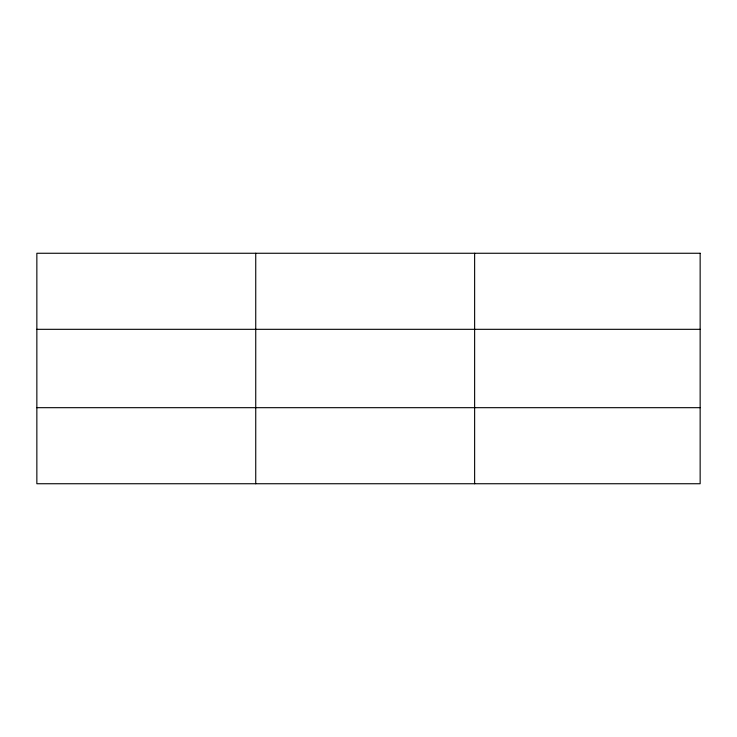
<?xml version="1.0" encoding="UTF-8"?>
<svg xmlns="http://www.w3.org/2000/svg" width="737" height="737" viewBox="0 0 737 737"><rect width="100%" height="100%" fill="white"/><g stroke="black" fill="none" stroke-linecap="round" stroke-linejoin="round"><path stroke-width="1.11" d="M255.739 483.739L255.739 253.261M474.628 483.739L474.628 253.261M36.85 329.319L700.15 329.319M36.85 407.681L700.15 407.681M700.15 253.261L700.15 483.739L36.85 483.739L36.85 253.261L700.15 253.261"/></g></svg>
